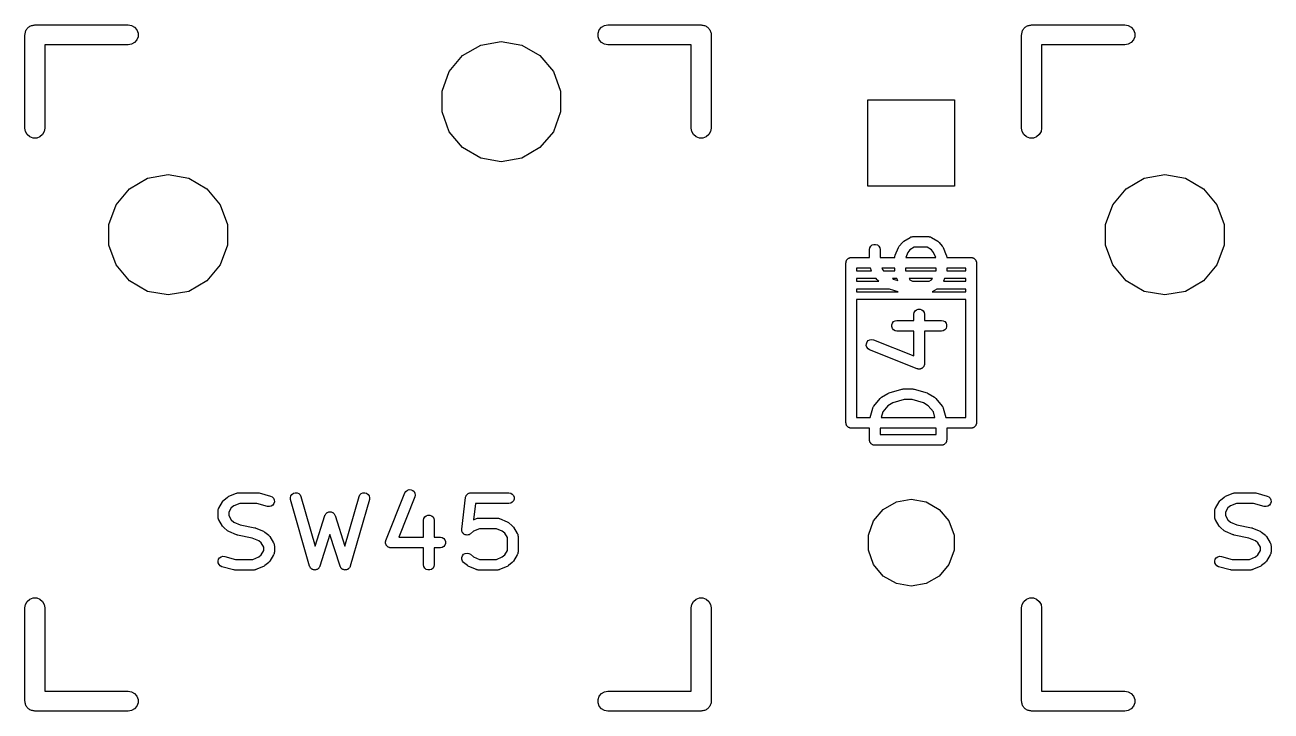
# Model space of a CAD drawing. Extents: x 47 to 330, y -254 to -153.
# Drawn here: x 127.08 to 150.84, y -226.54 to -213.46 of the extents above; entities that cross this region are included whole.
import ezdxf

# ---------------------------------------------------------------- set-up
doc = ezdxf.new("R2010")
doc.units = 0
doc.header["$MEASUREMENT"] = 0
doc.layers.add('BLACK', color=7, linetype='CONTINUOUS')

msp = doc.modelspace()

# ---------------------------------------------------------------- linework, layer by layer
at = {"layer": 'Black'}
for p, q in [((127.104, -213.57), (127.11, -213.555)), ((127.11, -213.555), (127.121, -213.542)), ((127.121, -213.542), (127.129, -213.528)), ((127.129, -213.528), (127.142, -213.517)), ((127.142, -213.517), (127.153, -213.504)), ((127.153, -213.504), (127.167, -213.496)), ((127.167, -213.496), (127.18, -213.485)), ((127.18, -213.485), (127.195, -213.479)), ((127.195, -213.479), (127.21, -213.471)), ((127.21, -213.471), (127.226, -213.468)), ((127.226, -213.468), (127.242, -213.462)), ((127.242, -213.462), (127.259, -213.462)), ((127.259, -213.462), (127.275, -213.459)), ((127.275, -213.459), (129.053, -213.459)), ((129.053, -213.459), (129.118, -213.471)), ((129.118, -213.471), (129.175, -213.504)), ((129.175, -213.504), (129.218, -213.555)), ((129.218, -213.555), (129.241, -213.617)), ((138.009, -213.617), (138.032, -213.555)), ((138.032, -213.555), (138.075, -213.504)), ((138.075, -213.504), (138.132, -213.471)), ((138.132, -213.471), (138.197, -213.459)), ((138.197, -213.459), (139.975, -213.459)), ((139.975, -213.459), (139.991, -213.462)), ((139.991, -213.462), (140.008, -213.462)), ((140.008, -213.462), (140.024, -213.468)), ((140.024, -213.468), (140.04, -213.471)), ((140.04, -213.471), (140.055, -213.479)), ((140.055, -213.479), (140.07, -213.485)), ((140.07, -213.485), (140.083, -213.496)), ((140.083, -213.496), (140.097, -213.504)), ((140.097, -213.504), (140.108, -213.517)), ((140.108, -213.517), (140.121, -213.528)), ((140.121, -213.528), (140.129, -213.542)), ((140.129, -213.542), (140.14, -213.555)), ((140.14, -213.555), (140.146, -213.57)), ((146.104, -213.57), (146.11, -213.555)), ((146.11, -213.555), (146.121, -213.542)), ((146.121, -213.542), (146.129, -213.528)), ((146.129, -213.528), (146.142, -213.517)), ((146.142, -213.517), (146.153, -213.504)), ((146.153, -213.504), (146.167, -213.496)), ((146.167, -213.496), (146.18, -213.485)), ((146.18, -213.485), (146.195, -213.479)), ((146.195, -213.479), (146.21, -213.471)), ((146.21, -213.471), (146.226, -213.468)), ((146.226, -213.468), (146.242, -213.462)), ((146.242, -213.462), (146.259, -213.462)), ((146.259, -213.462), (146.275, -213.459)), ((146.275, -213.459), (148.053, -213.459)), ((148.053, -213.459), (148.118, -213.471)), ((148.118, -213.471), (148.175, -213.504)), ((148.175, -213.504), (148.218, -213.555)), ((148.218, -213.555), (148.241, -213.617)), ((127.084, -213.65), (127.087, -213.634)), ((127.084, -215.428), (127.084, -213.65)), ((127.087, -213.617), (127.093, -213.601)), ((127.087, -213.634), (127.087, -213.617)), ((127.093, -213.601), (127.096, -213.585)), ((127.096, -213.585), (127.104, -213.57)), ((129.175, -213.796), (129.118, -213.829)), ((129.218, -213.745), (129.175, -213.796)), ((129.241, -213.683), (129.218, -213.745)), ((129.241, -213.617), (129.241, -213.683)), ((135.773, -213.842), (136.165, -213.773)), ((136.165, -213.773), (136.557, -213.842)), ((138.009, -213.683), (138.009, -213.617)), ((138.032, -213.745), (138.009, -213.683)), ((138.075, -213.796), (138.032, -213.745)), ((138.132, -213.829), (138.075, -213.796)), ((140.146, -213.57), (140.154, -213.585)), ((140.154, -213.585), (140.157, -213.601)), ((140.157, -213.601), (140.163, -213.617)), ((140.163, -213.617), (140.163, -213.634)), ((140.163, -213.634), (140.165, -213.65)), ((140.165, -213.65), (140.165, -215.428)), ((146.084, -213.65), (146.087, -213.634)), ((146.084, -215.428), (146.084, -213.65)), ((146.087, -213.617), (146.093, -213.601)), ((146.087, -213.634), (146.087, -213.617)), ((146.093, -213.601), (146.096, -213.585)), ((146.096, -213.585), (146.104, -213.57)), ((148.175, -213.796), (148.118, -213.829)), ((148.218, -213.745), (148.175, -213.796)), ((148.241, -213.683), (148.218, -213.745)), ((148.241, -213.617), (148.241, -213.683)), ((129.053, -213.84), (127.465, -213.84)), ((127.465, -213.84), (127.465, -215.428)), ((129.118, -213.829), (129.053, -213.84)), ((135.171, -214.346), (135.427, -214.041)), ((135.427, -214.041), (135.773, -213.842)), ((136.557, -213.842), (136.903, -214.041)), ((136.903, -214.041), (137.159, -214.346)), ((138.197, -213.84), (138.132, -213.829)), ((139.784, -213.84), (138.197, -213.84)), ((139.784, -215.428), (139.784, -213.84)), ((148.053, -213.84), (146.465, -213.84)), ((146.465, -213.84), (146.465, -215.428)), ((148.118, -213.829), (148.053, -213.84)), ((135.035, -214.721), (135.171, -214.346)), ((137.159, -214.346), (137.295, -214.721)), ((135.035, -215.119), (135.035, -214.721)), ((137.295, -214.721), (137.295, -215.119)), ((143.154, -216.535), (143.154, -214.885)), ((143.154, -214.885), (144.805, -214.885)), ((144.805, -214.885), (144.805, -216.535)), ((135.171, -215.494), (135.035, -215.119)), ((137.295, -215.119), (137.159, -215.494)), ((127.096, -215.493), (127.084, -215.428)), ((127.465, -215.428), (127.454, -215.493)), ((139.796, -215.493), (139.784, -215.428)), ((140.165, -215.428), (140.154, -215.493)), ((146.096, -215.493), (146.084, -215.428)), ((146.465, -215.428), (146.454, -215.493)), ((127.129, -215.55), (127.096, -215.493)), ((127.18, -215.593), (127.129, -215.55)), ((127.242, -215.616), (127.18, -215.593)), ((127.308, -215.616), (127.242, -215.616)), ((127.37, -215.593), (127.308, -215.616)), ((127.421, -215.55), (127.37, -215.593)), ((127.454, -215.493), (127.421, -215.55)), ((135.427, -215.799), (135.171, -215.494)), ((137.159, -215.494), (136.903, -215.799)), ((139.829, -215.55), (139.796, -215.493)), ((139.88, -215.593), (139.829, -215.55)), ((139.942, -215.616), (139.88, -215.593)), ((140.008, -215.616), (139.942, -215.616)), ((140.07, -215.593), (140.008, -215.616)), ((140.121, -215.55), (140.07, -215.593)), ((140.154, -215.493), (140.121, -215.55)), ((146.129, -215.55), (146.096, -215.493)), ((146.18, -215.593), (146.129, -215.55)), ((146.242, -215.616), (146.18, -215.593)), ((146.308, -215.616), (146.242, -215.616)), ((146.37, -215.593), (146.308, -215.616)), ((146.421, -215.55), (146.37, -215.593)), ((146.454, -215.493), (146.421, -215.55)), ((135.773, -215.998), (135.427, -215.799)), ((136.903, -215.799), (136.557, -215.998)), ((136.165, -216.067), (135.773, -215.998)), ((136.557, -215.998), (136.165, -216.067)), ((129.077, -216.581), (129.423, -216.382)), ((129.423, -216.382), (129.815, -216.313)), ((129.815, -216.313), (130.207, -216.382)), ((130.207, -216.382), (130.553, -216.581)), ((148.077, -216.581), (148.423, -216.382)), ((148.423, -216.382), (148.815, -216.313)), ((148.815, -216.313), (149.207, -216.382)), ((149.207, -216.382), (149.553, -216.581)), ((128.821, -216.886), (129.077, -216.581)), ((130.553, -216.581), (130.809, -216.886)), ((144.805, -216.535), (143.154, -216.535)), ((147.821, -216.886), (148.077, -216.581)), ((149.553, -216.581), (149.809, -216.886)), ((128.685, -217.261), (128.821, -216.886)), ((130.809, -216.886), (130.945, -217.261)), ((147.685, -217.261), (147.821, -216.886)), ((149.809, -216.886), (149.945, -217.261)), ((128.685, -217.659), (128.685, -217.261)), ((130.945, -217.261), (130.945, -217.659)), ((147.685, -217.659), (147.685, -217.261)), ((149.945, -217.261), (149.945, -217.659)), ((143.751, -217.677), (143.811, -217.604)), ((143.811, -217.604), (143.824, -217.593)), ((143.824, -217.593), (143.837, -217.582)), ((143.837, -217.582), (143.958, -217.51)), ((143.958, -217.51), (143.967, -217.506)), ((143.967, -217.506), (143.975, -217.501)), ((143.975, -217.501), (143.983, -217.5)), ((143.983, -217.5), (143.991, -217.497)), ((143.991, -217.497), (144.001, -217.497)), ((144.001, -217.497), (144.01, -217.495)), ((144.01, -217.495), (144.313, -217.495)), ((144.313, -217.495), (144.322, -217.497)), ((144.322, -217.497), (144.332, -217.497)), ((144.332, -217.497), (144.339, -217.5)), ((144.339, -217.5), (144.347, -217.501)), ((144.347, -217.501), (144.356, -217.506)), ((144.356, -217.506), (144.365, -217.51)), ((144.365, -217.51), (144.486, -217.582)), ((144.486, -217.582), (144.499, -217.593)), ((144.499, -217.593), (144.512, -217.604)), ((144.512, -217.604), (144.572, -217.677)), ((128.821, -218.034), (128.685, -217.659)), ((130.945, -217.659), (130.809, -218.034)), ((143.183, -217.742), (143.189, -217.707)), ((143.183, -217.894), (143.183, -217.742)), ((143.189, -217.707), (143.207, -217.677)), ((143.207, -217.677), (143.234, -217.654)), ((143.234, -217.654), (143.267, -217.642)), ((143.267, -217.642), (143.302, -217.642)), ((143.302, -217.642), (143.335, -217.654)), ((143.335, -217.654), (143.362, -217.677)), ((143.362, -217.677), (143.38, -217.707)), ((143.38, -217.707), (143.386, -217.742)), ((143.386, -217.742), (143.386, -217.894)), ((143.675, -217.848), (143.735, -217.703)), ((143.735, -217.703), (143.743, -217.69)), ((143.743, -217.69), (143.751, -217.677)), ((143.917, -217.795), (143.875, -217.894)), ((143.956, -217.748), (143.917, -217.795)), ((144.038, -217.698), (143.956, -217.748)), ((144.284, -217.698), (144.038, -217.698)), ((144.367, -217.748), (144.284, -217.698)), ((144.406, -217.795), (144.367, -217.748)), ((144.447, -217.894), (144.406, -217.795)), ((144.572, -217.677), (144.58, -217.69)), ((144.58, -217.69), (144.588, -217.703)), ((144.588, -217.703), (144.648, -217.848)), ((147.821, -218.034), (147.685, -217.659)), ((149.945, -217.659), (149.809, -218.034)), ((129.077, -218.339), (128.821, -218.034)), ((130.809, -218.034), (130.553, -218.339)), ((142.735, -217.996), (142.737, -217.987)), ((142.735, -221.044), (142.735, -217.996)), ((142.737, -217.978), (142.74, -217.97)), ((142.737, -217.987), (142.737, -217.978)), ((142.74, -217.97), (142.742, -217.961)), ((142.742, -217.961), (142.746, -217.954)), ((142.746, -217.954), (142.749, -217.945)), ((142.749, -217.945), (142.755, -217.938)), ((142.755, -217.938), (142.759, -217.931)), ((142.759, -217.931), (142.766, -217.925)), ((142.766, -217.925), (142.772, -217.918)), ((142.772, -217.918), (142.779, -217.914)), ((142.779, -217.914), (142.786, -217.908)), ((142.786, -217.908), (142.795, -217.905)), ((142.795, -217.905), (142.802, -217.901)), ((142.802, -217.901), (142.811, -217.899)), ((142.811, -217.899), (142.819, -217.896)), ((142.819, -217.896), (142.828, -217.896)), ((142.828, -217.896), (142.837, -217.894)), ((142.837, -217.894), (143.183, -217.894)), ((143.386, -217.894), (143.667, -217.894)), ((143.667, -217.882), (143.67, -217.868)), ((143.667, -217.885), (143.667, -217.882)), ((143.667, -217.887), (143.667, -217.885)), ((143.667, -217.894), (143.667, -217.887)), ((143.67, -217.868), (143.673, -217.852)), ((143.673, -217.852), (143.674, -217.85)), ((143.674, -217.85), (143.675, -217.848)), ((143.875, -217.894), (144.447, -217.894)), ((144.648, -217.848), (144.649, -217.85)), ((144.649, -217.85), (144.65, -217.852)), ((144.65, -217.852), (144.653, -217.868)), ((144.653, -217.868), (144.656, -217.882)), ((144.656, -217.882), (144.656, -217.885)), ((144.656, -217.885), (144.656, -217.887)), ((144.656, -217.887), (144.656, -217.894)), ((144.656, -217.894), (145.123, -217.894)), ((145.123, -217.894), (145.132, -217.896)), ((145.132, -217.896), (145.141, -217.896)), ((145.141, -217.896), (145.149, -217.899)), ((145.149, -217.899), (145.158, -217.901)), ((145.158, -217.901), (145.165, -217.905)), ((145.165, -217.905), (145.174, -217.908)), ((145.174, -217.908), (145.181, -217.914)), ((145.181, -217.914), (145.188, -217.918)), ((145.188, -217.918), (145.194, -217.925)), ((145.194, -217.925), (145.201, -217.931)), ((145.201, -217.931), (145.205, -217.938)), ((145.205, -217.938), (145.211, -217.945)), ((145.211, -217.945), (145.214, -217.954)), ((145.214, -217.954), (145.218, -217.961)), ((145.218, -217.961), (145.22, -217.97)), ((145.22, -217.97), (145.223, -217.978)), ((145.223, -217.978), (145.223, -217.987)), ((145.223, -217.987), (145.225, -217.996)), ((145.225, -217.996), (145.225, -221.044)), ((148.077, -218.339), (147.821, -218.034)), ((149.809, -218.034), (149.553, -218.339)), ((143.202, -218.098), (142.939, -218.098)), ((142.939, -218.098), (142.939, -218.145)), ((142.939, -218.145), (142.98, -218.145)), ((142.98, -218.295), (142.939, -218.295)), ((142.939, -218.295), (142.939, -218.345)), ((142.98, -218.145), (143.221, -218.145)), ((143.311, -218.295), (142.98, -218.295)), ((143.221, -218.145), (143.202, -218.098)), ((143.327, -218.315), (143.311, -218.295)), ((143.335, -218.322), (143.327, -218.315)), ((143.422, -218.098), (143.433, -218.124)), ((143.667, -218.098), (143.422, -218.098)), ((143.433, -218.124), (143.45, -218.145)), ((143.45, -218.145), (143.667, -218.145)), ((143.624, -218.295), (143.635, -218.303)), ((143.707, -218.295), (143.624, -218.295)), ((143.635, -218.303), (143.722, -218.329)), ((143.667, -218.145), (143.667, -218.098)), ((143.722, -218.329), (143.707, -218.295)), ((143.87, -218.098), (143.87, -218.145)), ((144.453, -218.098), (143.87, -218.098)), ((143.87, -218.145), (144.453, -218.145)), ((143.938, -218.295), (143.956, -218.317)), ((144.385, -218.295), (143.938, -218.295)), ((143.956, -218.317), (144.003, -218.345)), ((144.32, -218.345), (144.367, -218.317)), ((144.367, -218.317), (144.385, -218.295)), ((144.453, -218.145), (144.453, -218.098)), ((144.616, -218.295), (144.595, -218.345)), ((145.021, -218.295), (144.616, -218.295)), ((144.656, -218.098), (144.656, -218.145)), ((145.021, -218.098), (144.656, -218.098)), ((144.656, -218.145), (145.021, -218.145)), ((145.021, -218.145), (145.021, -218.098)), ((145.021, -218.345), (145.021, -218.295)), ((129.423, -218.538), (129.077, -218.339)), ((129.815, -218.607), (129.423, -218.538)), ((130.207, -218.538), (129.815, -218.607)), ((130.553, -218.339), (130.207, -218.538)), ((142.939, -218.345), (143.362, -218.345)), ((142.939, -218.495), (142.939, -218.545)), ((143.566, -218.495), (142.939, -218.495)), ((142.939, -218.545), (143.733, -218.545)), ((143.342, -218.329), (143.335, -218.322)), ((143.362, -218.345), (143.342, -218.329)), ((143.733, -218.545), (143.566, -218.495)), ((144.003, -218.345), (144.32, -218.345)), ((144.465, -218.495), (144.381, -218.545)), ((144.381, -218.545), (145.021, -218.545)), ((145.021, -218.495), (144.465, -218.495)), ((144.595, -218.345), (145.021, -218.345)), ((145.021, -218.545), (145.021, -218.495)), ((148.423, -218.538), (148.077, -218.339)), ((148.815, -218.607), (148.423, -218.538)), ((149.207, -218.538), (148.815, -218.607)), ((149.553, -218.339), (149.207, -218.538)), ((142.939, -218.695), (142.939, -220.942)), ((145.021, -218.695), (142.939, -218.695)), ((145.021, -220.942), (145.021, -218.695)), ((144.03, -218.976), (144.036, -218.941)), ((144.03, -219.092), (144.03, -218.976)), ((144.036, -218.941), (144.053, -218.91)), ((144.053, -218.91), (144.08, -218.888)), ((144.08, -218.888), (144.114, -218.876)), ((144.114, -218.876), (144.149, -218.876)), ((144.149, -218.876), (144.182, -218.888)), ((144.182, -218.888), (144.209, -218.91)), ((144.209, -218.91), (144.227, -218.941)), ((144.227, -218.941), (144.233, -218.976)), ((144.233, -218.976), (144.233, -219.092)), ((143.608, -219.176), (143.62, -219.143)), ((143.608, -219.211), (143.608, -219.176)), ((143.62, -219.244), (143.608, -219.211)), ((143.62, -219.143), (143.643, -219.116)), ((143.643, -219.271), (143.62, -219.244)), ((143.643, -219.116), (143.673, -219.098)), ((143.673, -219.098), (143.708, -219.092)), ((143.708, -219.092), (144.03, -219.092)), ((144.233, -219.092), (144.555, -219.092)), ((144.555, -219.092), (144.589, -219.098)), ((144.589, -219.098), (144.62, -219.116)), ((144.62, -219.116), (144.643, -219.143)), ((144.643, -219.244), (144.62, -219.271)), ((144.643, -219.143), (144.655, -219.176)), ((144.655, -219.211), (144.643, -219.244)), ((144.655, -219.176), (144.655, -219.211)), ((143.125, -219.536), (143.138, -219.503)), ((143.138, -219.503), (143.161, -219.476)), ((143.161, -219.476), (143.192, -219.46)), ((143.192, -219.46), (143.227, -219.455)), ((143.227, -219.455), (143.262, -219.462)), ((143.262, -219.462), (144.03, -219.769)), ((143.673, -219.289), (143.643, -219.271)), ((143.708, -219.295), (143.673, -219.289)), ((144.03, -219.295), (143.708, -219.295)), ((144.03, -219.769), (144.03, -219.295)), ((144.555, -219.295), (144.233, -219.295)), ((144.233, -219.295), (144.233, -219.919)), ((144.589, -219.289), (144.555, -219.295)), ((144.62, -219.271), (144.589, -219.289)), ((143.123, -219.571), (143.125, -219.536)), ((143.135, -219.604), (143.123, -219.571)), ((143.156, -219.632), (143.135, -219.604)), ((143.186, -219.651), (143.156, -219.632)), ((144.093, -220.013), (143.186, -219.651)), ((144.213, -219.978), (144.209, -219.984)), ((144.218, -219.973), (144.213, -219.978)), ((144.221, -219.963), (144.218, -219.973)), ((144.227, -219.954), (144.221, -219.963)), ((144.228, -219.947), (144.227, -219.954)), ((144.231, -219.94), (144.228, -219.947)), ((144.233, -219.919), (144.231, -219.929)), ((144.231, -219.929), (144.231, -219.94)), ((144.104, -220.016), (144.093, -220.013)), ((144.114, -220.019), (144.104, -220.016)), ((144.121, -220.019), (144.114, -220.019)), ((144.128, -220.021), (144.121, -220.019)), ((144.138, -220.019), (144.128, -220.021)), ((144.149, -220.019), (144.138, -220.019)), ((144.156, -220.017), (144.149, -220.019)), ((144.163, -220.016), (144.156, -220.017)), ((144.172, -220.011), (144.163, -220.016)), ((144.182, -220.007), (144.172, -220.011)), ((144.188, -220.002), (144.182, -220.007)), ((144.194, -219.999), (144.188, -220.002)), ((144.201, -219.991), (144.194, -219.999)), ((144.209, -219.984), (144.201, -219.991)), ((143.558, -220.475), (143.8, -220.402)), ((143.8, -220.402), (143.814, -220.401)), ((143.814, -220.401), (143.829, -220.398)), ((143.829, -220.398), (144.01, -220.398)), ((144.01, -220.398), (144.025, -220.401)), ((144.025, -220.401), (144.039, -220.402)), ((144.039, -220.402), (144.281, -220.475)), ((143.267, -220.725), (143.388, -220.58)), ((143.388, -220.58), (143.401, -220.569)), ((143.401, -220.569), (143.414, -220.558)), ((143.414, -220.558), (143.535, -220.485)), ((143.628, -220.666), (143.533, -220.723)), ((143.535, -220.485), (143.546, -220.481)), ((143.546, -220.481), (143.558, -220.475)), ((143.844, -220.601), (143.628, -220.666)), ((143.995, -220.601), (143.844, -220.601)), ((144.211, -220.666), (143.995, -220.601)), ((144.306, -220.723), (144.211, -220.666)), ((144.281, -220.475), (144.293, -220.481)), ((144.293, -220.481), (144.304, -220.485)), ((144.304, -220.485), (144.425, -220.558)), ((144.425, -220.558), (144.438, -220.569)), ((144.438, -220.569), (144.451, -220.58)), ((144.451, -220.58), (144.572, -220.725)), ((143.197, -220.942), (143.247, -220.763)), ((143.247, -220.763), (143.249, -220.759)), ((143.249, -220.756), (143.256, -220.744)), ((143.249, -220.759), (143.249, -220.756)), ((143.256, -220.744), (143.262, -220.731)), ((143.262, -220.731), (143.265, -220.728)), ((143.265, -220.728), (143.267, -220.725)), ((143.437, -220.838), (143.408, -220.942)), ((143.533, -220.723), (143.437, -220.838)), ((144.402, -220.838), (144.306, -220.723)), ((144.431, -220.942), (144.402, -220.838)), ((144.572, -220.725), (144.574, -220.728)), ((144.574, -220.728), (144.577, -220.731)), ((144.577, -220.731), (144.583, -220.744)), ((144.583, -220.744), (144.59, -220.756)), ((144.59, -220.756), (144.59, -220.759)), ((144.59, -220.759), (144.592, -220.763)), ((144.592, -220.763), (144.642, -220.942)), ((142.737, -221.053), (142.735, -221.044)), ((142.737, -221.062), (142.737, -221.053)), ((142.74, -221.07), (142.737, -221.062)), ((142.742, -221.079), (142.74, -221.07)), ((142.746, -221.086), (142.742, -221.079)), ((142.749, -221.095), (142.746, -221.086)), ((142.755, -221.102), (142.749, -221.095)), ((142.759, -221.109), (142.755, -221.102)), ((142.766, -221.115), (142.759, -221.109)), ((142.772, -221.122), (142.766, -221.115)), ((142.779, -221.126), (142.772, -221.122)), ((142.786, -221.132), (142.779, -221.126)), ((142.795, -221.135), (142.786, -221.132)), ((142.802, -221.139), (142.795, -221.135)), ((142.811, -221.141), (142.802, -221.139)), ((142.819, -221.144), (142.811, -221.141)), ((142.828, -221.144), (142.819, -221.144)), ((142.837, -221.146), (142.828, -221.144)), ((143.183, -221.146), (142.837, -221.146)), ((142.939, -220.942), (143.197, -220.942)), ((143.183, -221.371), (143.183, -221.146)), ((143.386, -221.146), (143.386, -221.269)), ((144.453, -221.146), (143.386, -221.146)), ((143.408, -220.942), (144.431, -220.942)), ((144.453, -221.269), (144.453, -221.146)), ((144.642, -220.942), (145.021, -220.942)), ((145.123, -221.146), (144.656, -221.146)), ((144.656, -221.146), (144.656, -221.371)), ((145.132, -221.144), (145.123, -221.146)), ((145.141, -221.144), (145.132, -221.144)), ((145.149, -221.141), (145.141, -221.144)), ((145.158, -221.139), (145.149, -221.141)), ((145.165, -221.135), (145.158, -221.139)), ((145.174, -221.132), (145.165, -221.135)), ((145.181, -221.126), (145.174, -221.132)), ((145.188, -221.122), (145.181, -221.126)), ((145.194, -221.115), (145.188, -221.122)), ((145.201, -221.109), (145.194, -221.115)), ((145.205, -221.102), (145.201, -221.109)), ((145.211, -221.095), (145.205, -221.102)), ((145.214, -221.086), (145.211, -221.095)), ((145.218, -221.079), (145.214, -221.086)), ((145.22, -221.07), (145.218, -221.079)), ((145.223, -221.062), (145.22, -221.07)), ((145.225, -221.044), (145.223, -221.053)), ((145.223, -221.053), (145.223, -221.062)), ((143.184, -221.379), (143.183, -221.371)), ((143.184, -221.388), (143.184, -221.379)), ((143.188, -221.397), (143.184, -221.388)), ((143.189, -221.405), (143.188, -221.397)), ((143.193, -221.413), (143.189, -221.405)), ((143.386, -221.269), (144.453, -221.269)), ((144.65, -221.405), (144.646, -221.413)), ((144.652, -221.397), (144.65, -221.405)), ((144.655, -221.388), (144.652, -221.397)), ((144.656, -221.371), (144.655, -221.379)), ((144.655, -221.379), (144.655, -221.388)), ((143.197, -221.421), (143.193, -221.413)), ((143.202, -221.428), (143.197, -221.421)), ((143.207, -221.436), (143.202, -221.428)), ((143.214, -221.442), (143.207, -221.436)), ((143.219, -221.448), (143.214, -221.442)), ((143.227, -221.453), (143.219, -221.448)), ((143.234, -221.459), (143.227, -221.453)), ((143.242, -221.462), (143.234, -221.459)), ((143.25, -221.466), (143.242, -221.462)), ((143.259, -221.468), (143.25, -221.466)), ((143.267, -221.471), (143.259, -221.468)), ((143.276, -221.471), (143.267, -221.471)), ((143.285, -221.472), (143.276, -221.471)), ((144.555, -221.472), (143.285, -221.472)), ((144.563, -221.471), (144.555, -221.472)), ((144.572, -221.471), (144.563, -221.471)), ((144.581, -221.468), (144.572, -221.471)), ((144.589, -221.466), (144.581, -221.468)), ((144.597, -221.462), (144.589, -221.466)), ((144.605, -221.459), (144.597, -221.462)), ((144.612, -221.453), (144.605, -221.459)), ((144.62, -221.448), (144.612, -221.453)), ((144.626, -221.442), (144.62, -221.448)), ((144.632, -221.436), (144.626, -221.442)), ((144.637, -221.428), (144.632, -221.436)), ((144.643, -221.421), (144.637, -221.428)), ((144.646, -221.413), (144.643, -221.421)), ((134.329, -222.381), (134.348, -222.351)), ((134.348, -222.351), (134.375, -222.33)), ((134.375, -222.33), (134.409, -222.318)), ((134.409, -222.318), (134.444, -222.32)), ((134.444, -222.32), (134.477, -222.333)), ((134.477, -222.333), (134.503, -222.356)), ((134.503, -222.356), (134.52, -222.387)), ((130.78, -222.669), (130.853, -222.548)), ((130.853, -222.548), (130.864, -222.535)), ((130.864, -222.535), (130.875, -222.522)), ((130.875, -222.522), (130.947, -222.462)), ((130.947, -222.462), (130.961, -222.454)), ((130.961, -222.454), (130.973, -222.446)), ((130.973, -222.446), (131.118, -222.386)), ((131.178, -222.581), (131.066, -222.628)), ((131.118, -222.386), (131.121, -222.385)), ((131.121, -222.385), (131.123, -222.384)), ((131.123, -222.384), (131.138, -222.381)), ((131.138, -222.381), (131.153, -222.378)), ((131.153, -222.378), (131.155, -222.378)), ((131.155, -222.378), (131.158, -222.378)), ((131.158, -222.378), (131.52, -222.378)), ((131.507, -222.581), (131.178, -222.581)), ((131.711, -222.638), (131.507, -222.581)), ((131.52, -222.378), (131.534, -222.38)), ((131.534, -222.38), (131.548, -222.382)), ((131.548, -222.382), (131.765, -222.442)), ((131.765, -222.442), (131.797, -222.457)), ((131.797, -222.457), (131.822, -222.482)), ((131.83, -222.584), (131.809, -222.612)), ((131.822, -222.482), (131.837, -222.515)), ((131.839, -222.55), (131.83, -222.584)), ((131.837, -222.515), (131.839, -222.55)), ((132.145, -222.472), (132.153, -222.438)), ((132.148, -222.507), (132.145, -222.472)), ((132.511, -223.777), (132.148, -222.507)), ((132.153, -222.438), (132.173, -222.409)), ((132.173, -222.409), (132.202, -222.388)), ((132.202, -222.388), (132.236, -222.378)), ((132.236, -222.378), (132.271, -222.381)), ((132.271, -222.381), (132.303, -222.395)), ((132.303, -222.395), (132.328, -222.42)), ((132.328, -222.42), (132.344, -222.452)), ((132.344, -222.452), (132.615, -223.399)), ((133.184, -223.399), (133.455, -222.452)), ((133.65, -222.507), (133.287, -223.777)), ((133.455, -222.452), (133.47, -222.42)), ((133.47, -222.42), (133.496, -222.395)), ((133.496, -222.395), (133.528, -222.381)), ((133.528, -222.381), (133.563, -222.378)), ((133.563, -222.378), (133.597, -222.388)), ((133.597, -222.388), (133.625, -222.409)), ((133.625, -222.409), (133.645, -222.438)), ((133.645, -222.438), (133.654, -222.472)), ((133.654, -222.472), (133.65, -222.507)), ((133.966, -223.288), (134.329, -222.381)), ((134.518, -222.457), (134.21, -223.225)), ((134.525, -222.422), (134.518, -222.457)), ((134.52, -222.387), (134.525, -222.422)), ((135.411, -223.072), (135.484, -222.467)), ((135.484, -222.462), (135.489, -222.448)), ((135.484, -222.465), (135.484, -222.462)), ((135.484, -222.467), (135.484, -222.465)), ((135.489, -222.448), (135.494, -222.434)), ((135.494, -222.434), (135.495, -222.431)), ((135.495, -222.431), (135.496, -222.429)), ((135.496, -222.429), (135.506, -222.417)), ((135.506, -222.417), (135.515, -222.405)), ((135.515, -222.405), (135.517, -222.404)), ((135.517, -222.404), (135.519, -222.402)), ((135.519, -222.402), (135.532, -222.394)), ((135.532, -222.394), (135.544, -222.386)), ((135.544, -222.386), (135.547, -222.385)), ((135.547, -222.385), (135.55, -222.384)), ((135.55, -222.384), (135.564, -222.381)), ((135.564, -222.381), (135.579, -222.378)), ((135.579, -222.378), (135.582, -222.378)), ((135.582, -222.378), (135.584, -222.378)), ((135.584, -222.378), (136.31, -222.378)), ((135.675, -222.581), (135.637, -222.892)), ((136.31, -222.581), (135.675, -222.581)), ((136.31, -222.378), (136.345, -222.384)), ((136.345, -222.575), (136.31, -222.581)), ((136.345, -222.384), (136.375, -222.402)), ((136.375, -222.557), (136.345, -222.575)), ((136.375, -222.402), (136.398, -222.429)), ((136.398, -222.53), (136.375, -222.557)), ((136.398, -222.429), (136.41, -222.462)), ((136.41, -222.497), (136.398, -222.53)), ((136.41, -222.462), (136.41, -222.497)), ((143.447, -222.695), (143.697, -222.551)), ((143.697, -222.551), (143.98, -222.501)), ((143.98, -222.501), (144.263, -222.551)), ((144.263, -222.551), (144.513, -222.695)), ((149.78, -222.669), (149.853, -222.548)), ((149.853, -222.548), (149.864, -222.535)), ((149.864, -222.535), (149.875, -222.522)), ((149.875, -222.522), (149.947, -222.462)), ((149.947, -222.462), (149.961, -222.454)), ((149.961, -222.454), (149.973, -222.446)), ((149.973, -222.446), (150.118, -222.386)), ((150.178, -222.581), (150.066, -222.628)), ((150.118, -222.386), (150.121, -222.385)), ((150.121, -222.385), (150.123, -222.384)), ((150.123, -222.384), (150.138, -222.381)), ((150.138, -222.381), (150.153, -222.378)), ((150.153, -222.378), (150.155, -222.378)), ((150.155, -222.378), (150.158, -222.378)), ((150.158, -222.378), (150.52, -222.378)), ((150.507, -222.581), (150.178, -222.581)), ((150.711, -222.638), (150.507, -222.581)), ((150.52, -222.378), (150.534, -222.38)), ((150.534, -222.38), (150.548, -222.382)), ((150.548, -222.382), (150.765, -222.442)), ((150.765, -222.442), (150.797, -222.457)), ((150.797, -222.457), (150.822, -222.482)), ((150.83, -222.584), (150.809, -222.612)), ((150.822, -222.482), (150.837, -222.515)), ((150.839, -222.55), (150.83, -222.584)), ((150.837, -222.515), (150.839, -222.55)), ((130.766, -222.721), (130.767, -222.712)), ((130.766, -222.842), (130.766, -222.721)), ((130.767, -222.712), (130.768, -222.702)), ((130.768, -222.702), (130.77, -222.695)), ((130.77, -222.695), (130.772, -222.687)), ((130.772, -222.687), (130.777, -222.678)), ((130.777, -222.678), (130.78, -222.669)), ((131.018, -222.668), (130.969, -222.75)), ((130.969, -222.75), (130.969, -222.814)), ((130.969, -222.814), (131.018, -222.896)), ((131.066, -222.628), (131.018, -222.668)), ((131.746, -222.641), (131.711, -222.638)), ((131.78, -222.632), (131.746, -222.641)), ((131.809, -222.612), (131.78, -222.632)), ((132.615, -223.399), (132.803, -222.811)), ((132.803, -222.811), (132.804, -222.808)), ((132.804, -222.808), (132.805, -222.804)), ((132.805, -222.804), (132.813, -222.792)), ((132.813, -222.792), (132.819, -222.78)), ((132.819, -222.78), (132.822, -222.777)), ((132.822, -222.777), (132.824, -222.774)), ((132.824, -222.774), (132.835, -222.766)), ((132.835, -222.766), (132.845, -222.756)), ((132.845, -222.756), (132.849, -222.755)), ((132.849, -222.755), (132.852, -222.752)), ((132.852, -222.752), (132.865, -222.748)), ((132.865, -222.748), (132.878, -222.743)), ((132.878, -222.743), (132.882, -222.743)), ((132.882, -222.743), (132.886, -222.742)), ((132.886, -222.742), (132.899, -222.742)), ((132.899, -222.742), (132.913, -222.742)), ((132.913, -222.742), (132.917, -222.743)), ((132.917, -222.743), (132.921, -222.743)), ((132.921, -222.743), (132.934, -222.748)), ((132.934, -222.748), (132.947, -222.752)), ((132.947, -222.752), (132.95, -222.755)), ((132.95, -222.755), (132.954, -222.756)), ((132.954, -222.756), (132.964, -222.766)), ((132.964, -222.766), (132.974, -222.774)), ((132.974, -222.774), (132.977, -222.777)), ((132.977, -222.777), (132.98, -222.78)), ((132.98, -222.78), (132.986, -222.792)), ((132.986, -222.792), (132.993, -222.804)), ((132.993, -222.804), (132.994, -222.808)), ((132.994, -222.808), (132.996, -222.811)), ((132.996, -222.811), (133.184, -223.399)), ((134.708, -222.838), (134.735, -222.815)), ((134.735, -222.815), (134.768, -222.803)), ((134.768, -222.803), (134.804, -222.803)), ((134.804, -222.803), (134.837, -222.815)), ((134.837, -222.815), (134.864, -222.838)), ((143.262, -222.916), (143.447, -222.695)), ((144.513, -222.695), (144.698, -222.916)), ((149.766, -222.721), (149.767, -222.712)), ((149.766, -222.842), (149.766, -222.721)), ((149.767, -222.712), (149.768, -222.702)), ((149.768, -222.702), (149.77, -222.695)), ((149.77, -222.695), (149.772, -222.687)), ((149.772, -222.687), (149.777, -222.678)), ((149.777, -222.678), (149.78, -222.669)), ((150.018, -222.668), (149.969, -222.75)), ((149.969, -222.75), (149.969, -222.814)), ((149.969, -222.814), (150.018, -222.896)), ((150.066, -222.628), (150.018, -222.668)), ((150.746, -222.641), (150.711, -222.638)), ((150.78, -222.632), (150.746, -222.641)), ((150.809, -222.612), (150.78, -222.632)), ((130.767, -222.852), (130.766, -222.842)), ((130.768, -222.862), (130.767, -222.852)), ((130.77, -222.869), (130.768, -222.862)), ((130.772, -222.877), (130.77, -222.869)), ((130.777, -222.886), (130.772, -222.877)), ((130.78, -222.895), (130.777, -222.886)), ((130.853, -223.016), (130.78, -222.895)), ((130.864, -223.028), (130.853, -223.016)), ((130.875, -223.041), (130.864, -223.028)), ((130.947, -223.102), (130.875, -223.041)), ((131.018, -222.896), (131.066, -222.936)), ((131.066, -222.936), (131.188, -222.987)), ((131.188, -222.987), (131.469, -223.045)), ((131.469, -223.045), (131.478, -223.049)), ((131.478, -223.049), (131.487, -223.051)), ((131.487, -223.051), (131.632, -223.111)), ((134.685, -222.903), (134.691, -222.868)), ((134.685, -223.225), (134.685, -222.903)), ((134.691, -222.868), (134.708, -222.838)), ((134.864, -222.838), (134.882, -222.868)), ((134.882, -222.868), (134.888, -222.903)), ((134.888, -222.903), (134.888, -223.225)), ((135.637, -222.892), (135.69, -222.87)), ((135.75, -223.065), (135.638, -223.112)), ((135.69, -222.87), (135.693, -222.869)), ((135.693, -222.869), (135.695, -222.868)), ((135.695, -222.868), (135.71, -222.865)), ((135.71, -222.865), (135.725, -222.862)), ((135.725, -222.862), (135.727, -222.862)), ((135.727, -222.862), (135.73, -222.862)), ((135.73, -222.862), (136.092, -222.862)), ((136.072, -223.065), (135.75, -223.065)), ((136.184, -223.112), (136.072, -223.065)), ((136.092, -222.862), (136.095, -222.862)), ((136.095, -222.862), (136.097, -222.862)), ((136.097, -222.862), (136.112, -222.865)), ((136.112, -222.865), (136.127, -222.868)), ((136.127, -222.868), (136.129, -222.869)), ((136.129, -222.869), (136.132, -222.87)), ((136.132, -222.87), (136.277, -222.93)), ((136.277, -222.93), (136.289, -222.938)), ((136.289, -222.938), (136.303, -222.946)), ((136.303, -222.946), (136.375, -223.006)), ((136.375, -223.006), (136.386, -223.019)), ((136.386, -223.019), (136.397, -223.032)), ((136.397, -223.032), (136.47, -223.153)), ((143.164, -223.186), (143.262, -222.916)), ((144.698, -222.916), (144.796, -223.186)), ((149.767, -222.852), (149.766, -222.842)), ((149.768, -222.862), (149.767, -222.852)), ((149.77, -222.869), (149.768, -222.862)), ((149.772, -222.877), (149.77, -222.869)), ((149.777, -222.886), (149.772, -222.877)), ((149.78, -222.895), (149.777, -222.886)), ((149.853, -223.016), (149.78, -222.895)), ((149.864, -223.028), (149.853, -223.016)), ((149.875, -223.041), (149.864, -223.028)), ((149.947, -223.102), (149.875, -223.041)), ((150.018, -222.896), (150.066, -222.936)), ((150.066, -222.936), (150.188, -222.987)), ((150.188, -222.987), (150.469, -223.045)), ((150.469, -223.045), (150.478, -223.049)), ((150.478, -223.049), (150.487, -223.051)), ((150.487, -223.051), (150.632, -223.111)), ((130.961, -223.109), (130.947, -223.102)), ((130.973, -223.118), (130.961, -223.109)), ((131.118, -223.178), (130.973, -223.118)), ((131.128, -223.18), (131.118, -223.178)), ((131.137, -223.184), (131.128, -223.18)), ((131.418, -223.242), (131.137, -223.184)), ((131.54, -223.293), (131.418, -223.242)), ((131.587, -223.333), (131.54, -223.293)), ((131.632, -223.111), (131.645, -223.12)), ((131.645, -223.12), (131.658, -223.127)), ((131.658, -223.127), (131.731, -223.188)), ((131.731, -223.188), (131.742, -223.201)), ((131.742, -223.201), (131.753, -223.213)), ((131.753, -223.213), (131.825, -223.334)), ((132.899, -223.176), (132.706, -223.78)), ((133.093, -223.78), (132.899, -223.176)), ((133.96, -223.309), (133.964, -223.299)), ((133.964, -223.299), (133.966, -223.288)), ((134.21, -223.225), (134.685, -223.225)), ((134.888, -223.225), (135.004, -223.225)), ((135.004, -223.225), (135.039, -223.231)), ((135.039, -223.231), (135.069, -223.248)), ((135.069, -223.248), (135.092, -223.275)), ((135.092, -223.275), (135.104, -223.309)), ((135.412, -223.087), (135.411, -223.072)), ((135.412, -223.102), (135.412, -223.087)), ((135.413, -223.104), (135.412, -223.102)), ((135.413, -223.107), (135.413, -223.104)), ((135.419, -223.121), (135.413, -223.107)), ((135.424, -223.135), (135.419, -223.121)), ((135.426, -223.137), (135.424, -223.135)), ((135.427, -223.14), (135.426, -223.137)), ((135.437, -223.151), (135.427, -223.14)), ((135.446, -223.162), (135.437, -223.151)), ((135.449, -223.163), (135.446, -223.162)), ((135.451, -223.166), (135.449, -223.163)), ((135.464, -223.172), (135.451, -223.166)), ((135.477, -223.18), (135.464, -223.172)), ((135.48, -223.18), (135.477, -223.18)), ((135.482, -223.182), (135.48, -223.18)), ((135.497, -223.183), (135.482, -223.182)), ((135.512, -223.186), (135.497, -223.183)), ((135.514, -223.185), (135.512, -223.186)), ((135.517, -223.186), (135.514, -223.185)), ((135.532, -223.182), (135.517, -223.186)), ((135.546, -223.18), (135.532, -223.182)), ((135.549, -223.178), (135.546, -223.18)), ((135.552, -223.178), (135.549, -223.178)), ((135.564, -223.17), (135.552, -223.178)), ((135.577, -223.162), (135.564, -223.17)), ((135.638, -223.112), (135.577, -223.162)), ((136.232, -223.151), (136.184, -223.112)), ((136.281, -223.233), (136.232, -223.151)), ((136.281, -223.479), (136.281, -223.233)), ((136.47, -223.153), (136.473, -223.162)), ((136.473, -223.162), (136.478, -223.17)), ((136.478, -223.17), (136.48, -223.178)), ((136.48, -223.178), (136.482, -223.186)), ((136.482, -223.186), (136.483, -223.196)), ((136.483, -223.196), (136.484, -223.205)), ((136.484, -223.205), (136.484, -223.508)), ((143.164, -223.474), (143.164, -223.186)), ((144.796, -223.186), (144.796, -223.474)), ((149.961, -223.109), (149.947, -223.102)), ((149.973, -223.118), (149.961, -223.109)), ((150.118, -223.178), (149.973, -223.118)), ((150.128, -223.18), (150.118, -223.178)), ((150.137, -223.184), (150.128, -223.18)), ((150.418, -223.242), (150.137, -223.184)), ((150.54, -223.293), (150.418, -223.242)), ((150.587, -223.333), (150.54, -223.293)), ((150.632, -223.111), (150.645, -223.12)), ((150.645, -223.12), (150.658, -223.127)), ((150.658, -223.127), (150.731, -223.188)), ((150.731, -223.188), (150.742, -223.201)), ((150.742, -223.201), (150.753, -223.213)), ((150.753, -223.213), (150.825, -223.334)), ((131.637, -223.415), (131.587, -223.333)), ((131.587, -223.562), (131.637, -223.479)), ((131.637, -223.479), (131.637, -223.415)), ((131.825, -223.334), (131.829, -223.343)), ((131.829, -223.343), (131.834, -223.352)), ((131.834, -223.542), (131.829, -223.551)), ((131.834, -223.352), (131.835, -223.36)), ((131.835, -223.534), (131.834, -223.542)), ((131.835, -223.36), (131.838, -223.367)), ((131.838, -223.527), (131.835, -223.534)), ((131.838, -223.367), (131.838, -223.377)), ((131.838, -223.377), (131.84, -223.387)), ((131.84, -223.508), (131.838, -223.517)), ((131.838, -223.517), (131.838, -223.527)), ((131.84, -223.387), (131.84, -223.508)), ((133.959, -223.323), (133.96, -223.316)), ((133.96, -223.333), (133.959, -223.323)), ((133.96, -223.316), (133.96, -223.309)), ((133.96, -223.344), (133.96, -223.333)), ((133.963, -223.351), (133.96, -223.344)), ((133.964, -223.358), (133.963, -223.351)), ((133.969, -223.367), (133.964, -223.358)), ((133.972, -223.377), (133.969, -223.367)), ((133.977, -223.383), (133.972, -223.377)), ((133.981, -223.389), (133.977, -223.383)), ((133.988, -223.396), (133.981, -223.389)), ((133.995, -223.404), (133.988, -223.396)), ((134.001, -223.408), (133.995, -223.404)), ((134.007, -223.413), (134.001, -223.408)), ((134.017, -223.416), (134.007, -223.413)), ((134.026, -223.422), (134.017, -223.416)), ((134.033, -223.423), (134.026, -223.422)), ((134.04, -223.426), (134.033, -223.423)), ((134.05, -223.426), (134.04, -223.426)), ((134.06, -223.428), (134.05, -223.426)), ((134.685, -223.428), (134.06, -223.428)), ((134.685, -223.75), (134.685, -223.428)), ((135.004, -223.428), (134.888, -223.428)), ((134.888, -223.428), (134.888, -223.75)), ((135.039, -223.422), (135.004, -223.428)), ((135.069, -223.404), (135.039, -223.422)), ((135.092, -223.377), (135.069, -223.404)), ((135.104, -223.344), (135.092, -223.377)), ((135.104, -223.309), (135.104, -223.344)), ((135.446, -223.551), (135.477, -223.533)), ((135.477, -223.533), (135.512, -223.527)), ((135.512, -223.527), (135.546, -223.533)), ((135.546, -223.533), (135.577, -223.551)), ((136.232, -223.562), (136.281, -223.479)), ((136.478, -223.542), (136.473, -223.551)), ((136.48, -223.534), (136.478, -223.542)), ((136.482, -223.527), (136.48, -223.534)), ((136.483, -223.517), (136.482, -223.527)), ((136.484, -223.508), (136.483, -223.517)), ((143.262, -223.744), (143.164, -223.474)), ((144.796, -223.474), (144.698, -223.744)), ((150.637, -223.415), (150.587, -223.333)), ((150.587, -223.562), (150.637, -223.479)), ((150.637, -223.479), (150.637, -223.415)), ((150.825, -223.334), (150.829, -223.343)), ((150.829, -223.343), (150.834, -223.352)), ((150.834, -223.542), (150.829, -223.551)), ((150.834, -223.352), (150.835, -223.36)), ((150.835, -223.534), (150.834, -223.542)), ((150.835, -223.36), (150.838, -223.367)), ((150.838, -223.527), (150.835, -223.534)), ((150.838, -223.367), (150.838, -223.377)), ((150.838, -223.377), (150.84, -223.387)), ((150.84, -223.508), (150.838, -223.517)), ((150.838, -223.517), (150.838, -223.527)), ((150.84, -223.387), (150.84, -223.508)), ((130.766, -223.679), (130.776, -223.645)), ((130.769, -223.714), (130.766, -223.679)), ((130.784, -223.747), (130.769, -223.714)), ((130.776, -223.645), (130.796, -223.617)), ((130.808, -223.772), (130.784, -223.747)), ((130.796, -223.617), (130.825, -223.597)), ((130.84, -223.787), (130.808, -223.772)), ((130.825, -223.597), (130.859, -223.588)), ((130.859, -223.588), (130.894, -223.591)), ((130.894, -223.591), (131.099, -223.648)), ((131.099, -223.648), (131.428, -223.648)), ((131.428, -223.648), (131.54, -223.601)), ((131.54, -223.601), (131.587, -223.562)), ((131.645, -223.775), (131.632, -223.783)), ((131.658, -223.767), (131.645, -223.775)), ((131.731, -223.707), (131.658, -223.767)), ((131.742, -223.694), (131.731, -223.707)), ((131.753, -223.681), (131.742, -223.694)), ((131.825, -223.56), (131.753, -223.681)), ((131.829, -223.551), (131.825, -223.56)), ((132.514, -223.783), (132.511, -223.777)), ((132.706, -223.78), (132.703, -223.785)), ((133.095, -223.785), (133.093, -223.78)), ((133.287, -223.777), (133.285, -223.783)), ((134.691, -223.784), (134.685, -223.75)), ((134.888, -223.75), (134.882, -223.784)), ((135.412, -223.611), (135.424, -223.578)), ((135.412, -223.647), (135.412, -223.611)), ((135.424, -223.68), (135.412, -223.647)), ((135.424, -223.578), (135.446, -223.551)), ((135.447, -223.707), (135.424, -223.68)), ((135.519, -223.767), (135.447, -223.707)), ((135.533, -223.775), (135.519, -223.767)), ((135.545, -223.783), (135.533, -223.775)), ((135.577, -223.551), (135.638, -223.601)), ((135.638, -223.601), (135.75, -223.648)), ((135.75, -223.648), (136.072, -223.648)), ((136.072, -223.648), (136.184, -223.601)), ((136.184, -223.601), (136.232, -223.562)), ((136.289, -223.775), (136.277, -223.783)), ((136.303, -223.767), (136.289, -223.775)), ((136.375, -223.707), (136.303, -223.767)), ((136.386, -223.694), (136.375, -223.707)), ((136.397, -223.681), (136.386, -223.694)), ((136.47, -223.56), (136.397, -223.681)), ((136.473, -223.551), (136.47, -223.56)), ((143.447, -223.965), (143.262, -223.744)), ((144.698, -223.744), (144.513, -223.965)), ((149.766, -223.679), (149.776, -223.645)), ((149.769, -223.714), (149.766, -223.679)), ((149.784, -223.747), (149.769, -223.714)), ((149.776, -223.645), (149.796, -223.617)), ((149.808, -223.772), (149.784, -223.747)), ((149.796, -223.617), (149.825, -223.597)), ((149.84, -223.787), (149.808, -223.772)), ((149.825, -223.597), (149.859, -223.588)), ((149.859, -223.588), (149.894, -223.591)), ((149.894, -223.591), (150.099, -223.648)), ((150.099, -223.648), (150.428, -223.648)), ((150.428, -223.648), (150.54, -223.601)), ((150.54, -223.601), (150.587, -223.562)), ((150.645, -223.775), (150.632, -223.783)), ((150.658, -223.767), (150.645, -223.775)), ((150.731, -223.707), (150.658, -223.767)), ((150.742, -223.694), (150.731, -223.707)), ((150.753, -223.681), (150.742, -223.694)), ((150.825, -223.56), (150.753, -223.681)), ((150.829, -223.551), (150.825, -223.56)), ((131.058, -223.847), (130.84, -223.787)), ((131.071, -223.849), (131.058, -223.847)), ((131.085, -223.851), (131.071, -223.849)), ((131.448, -223.851), (131.085, -223.851)), ((131.45, -223.851), (131.448, -223.851)), ((131.453, -223.851), (131.45, -223.851)), ((131.467, -223.848), (131.453, -223.851)), ((131.483, -223.845), (131.467, -223.848)), ((131.485, -223.844), (131.483, -223.845)), ((131.487, -223.843), (131.485, -223.844)), ((131.632, -223.783), (131.487, -223.843)), ((132.515, -223.788), (132.514, -223.783)), ((132.521, -223.798), (132.515, -223.788)), ((132.527, -223.809), (132.521, -223.798)), ((132.531, -223.813), (132.527, -223.809)), ((132.534, -223.818), (132.531, -223.813)), ((132.543, -223.825), (132.534, -223.818)), ((132.552, -223.834), (132.543, -223.825)), ((132.557, -223.836), (132.552, -223.834)), ((132.562, -223.839), (132.557, -223.836)), ((132.573, -223.843), (132.562, -223.839)), ((132.584, -223.848), (132.573, -223.843)), ((132.59, -223.848), (132.584, -223.848)), ((132.595, -223.85), (132.59, -223.848)), ((132.607, -223.85), (132.595, -223.85)), ((132.62, -223.851), (132.607, -223.85)), ((132.625, -223.849), (132.62, -223.851)), ((132.631, -223.849), (132.625, -223.849)), ((132.642, -223.844), (132.631, -223.849)), ((132.653, -223.841), (132.642, -223.844)), ((132.658, -223.838), (132.653, -223.841)), ((132.663, -223.835), (132.658, -223.838)), ((132.672, -223.827), (132.663, -223.835)), ((132.682, -223.82), (132.672, -223.827)), ((132.685, -223.816), (132.682, -223.82)), ((132.689, -223.812), (132.685, -223.816)), ((132.695, -223.801), (132.689, -223.812)), ((132.702, -223.791), (132.695, -223.801)), ((132.703, -223.785), (132.702, -223.791)), ((133.097, -223.791), (133.095, -223.785)), ((133.104, -223.801), (133.097, -223.791)), ((133.109, -223.812), (133.104, -223.801)), ((133.113, -223.816), (133.109, -223.812)), ((133.117, -223.82), (133.113, -223.816)), ((133.126, -223.827), (133.117, -223.82)), ((133.135, -223.835), (133.126, -223.827)), ((133.141, -223.838), (133.135, -223.835)), ((133.145, -223.841), (133.141, -223.838)), ((133.157, -223.844), (133.145, -223.841)), ((133.168, -223.849), (133.157, -223.844)), ((133.174, -223.849), (133.168, -223.849)), ((133.179, -223.851), (133.174, -223.849)), ((133.191, -223.85), (133.179, -223.851)), ((133.203, -223.85), (133.191, -223.85)), ((133.209, -223.848), (133.203, -223.85)), ((133.214, -223.848), (133.209, -223.848)), ((133.225, -223.843), (133.214, -223.848)), ((133.237, -223.839), (133.225, -223.843)), ((133.241, -223.836), (133.237, -223.839)), ((133.246, -223.834), (133.241, -223.836)), ((133.255, -223.825), (133.246, -223.834)), ((133.265, -223.818), (133.255, -223.825)), ((133.268, -223.813), (133.265, -223.818)), ((133.272, -223.809), (133.268, -223.813)), ((133.277, -223.798), (133.272, -223.809)), ((133.284, -223.788), (133.277, -223.798)), ((133.285, -223.783), (133.284, -223.788)), ((134.708, -223.815), (134.691, -223.784)), ((134.735, -223.838), (134.708, -223.815)), ((134.768, -223.85), (134.735, -223.838)), ((134.804, -223.85), (134.768, -223.85)), ((134.837, -223.838), (134.804, -223.85)), ((134.864, -223.815), (134.837, -223.838)), ((134.882, -223.784), (134.864, -223.815)), ((135.69, -223.843), (135.545, -223.783)), ((135.693, -223.844), (135.69, -223.843)), ((135.695, -223.845), (135.693, -223.844)), ((135.71, -223.848), (135.695, -223.845)), ((135.725, -223.851), (135.71, -223.848)), ((135.727, -223.851), (135.725, -223.851)), ((135.73, -223.851), (135.727, -223.851)), ((136.092, -223.851), (135.73, -223.851)), ((136.095, -223.851), (136.092, -223.851)), ((136.097, -223.851), (136.095, -223.851)), ((136.112, -223.848), (136.097, -223.851)), ((136.127, -223.845), (136.112, -223.848)), ((136.129, -223.844), (136.127, -223.845)), ((136.132, -223.843), (136.129, -223.844)), ((136.277, -223.783), (136.132, -223.843)), ((143.697, -224.109), (143.447, -223.965)), ((144.513, -223.965), (144.263, -224.109)), ((150.058, -223.847), (149.84, -223.787)), ((150.071, -223.849), (150.058, -223.847)), ((150.085, -223.851), (150.071, -223.849)), ((150.448, -223.851), (150.085, -223.851)), ((150.45, -223.851), (150.448, -223.851)), ((150.453, -223.851), (150.45, -223.851)), ((150.467, -223.848), (150.453, -223.851)), ((150.483, -223.845), (150.467, -223.848)), ((150.485, -223.844), (150.483, -223.845)), ((150.487, -223.843), (150.485, -223.844)), ((150.632, -223.783), (150.487, -223.843)), ((143.98, -224.159), (143.697, -224.109)), ((144.263, -224.109), (143.98, -224.159)), ((127.096, -224.507), (127.129, -224.45)), ((127.129, -224.45), (127.18, -224.407)), ((127.18, -224.407), (127.242, -224.384)), ((127.242, -224.384), (127.308, -224.384)), ((127.308, -224.384), (127.37, -224.407)), ((127.37, -224.407), (127.421, -224.45)), ((127.421, -224.45), (127.454, -224.507)), ((139.796, -224.507), (139.829, -224.45)), ((139.829, -224.45), (139.88, -224.407)), ((139.88, -224.407), (139.942, -224.384)), ((139.942, -224.384), (140.008, -224.384)), ((140.008, -224.384), (140.07, -224.407)), ((140.07, -224.407), (140.121, -224.45)), ((140.121, -224.45), (140.154, -224.507)), ((146.096, -224.507), (146.129, -224.45)), ((146.129, -224.45), (146.18, -224.407)), ((146.18, -224.407), (146.242, -224.384)), ((146.242, -224.384), (146.308, -224.384)), ((146.308, -224.384), (146.37, -224.407)), ((146.37, -224.407), (146.421, -224.45)), ((146.421, -224.45), (146.454, -224.507)), ((127.084, -224.572), (127.096, -224.507)), ((127.084, -226.35), (127.084, -224.572)), ((127.454, -224.507), (127.465, -224.572)), ((127.465, -224.572), (127.465, -226.159)), ((139.784, -224.572), (139.796, -224.507)), ((139.784, -226.159), (139.784, -224.572)), ((140.154, -224.507), (140.165, -224.572)), ((140.165, -224.572), (140.165, -226.35)), ((146.084, -224.572), (146.096, -224.507)), ((146.084, -226.35), (146.084, -224.572)), ((146.454, -224.507), (146.465, -224.572)), ((146.465, -224.572), (146.465, -226.159)), ((127.087, -226.366), (127.084, -226.35)), ((127.087, -226.383), (127.087, -226.366)), ((127.093, -226.399), (127.087, -226.383)), ((127.465, -226.159), (129.053, -226.159)), ((129.053, -226.159), (129.118, -226.171)), ((129.118, -226.171), (129.175, -226.204)), ((129.175, -226.204), (129.218, -226.255)), ((129.218, -226.255), (129.241, -226.317)), ((129.241, -226.383), (129.218, -226.445)), ((129.241, -226.317), (129.241, -226.383)), ((138.009, -226.317), (138.032, -226.255)), ((138.009, -226.383), (138.009, -226.317)), ((138.032, -226.445), (138.009, -226.383)), ((138.032, -226.255), (138.075, -226.204)), ((138.075, -226.204), (138.132, -226.171)), ((138.132, -226.171), (138.197, -226.159)), ((138.197, -226.159), (139.784, -226.159)), ((140.163, -226.383), (140.157, -226.399)), ((140.165, -226.35), (140.163, -226.366)), ((140.163, -226.366), (140.163, -226.383)), ((146.087, -226.366), (146.084, -226.35)), ((146.087, -226.383), (146.087, -226.366)), ((146.093, -226.399), (146.087, -226.383)), ((146.465, -226.159), (148.053, -226.159)), ((148.053, -226.159), (148.118, -226.171)), ((148.118, -226.171), (148.175, -226.204)), ((148.175, -226.204), (148.218, -226.255)), ((148.218, -226.255), (148.241, -226.317)), ((148.241, -226.383), (148.218, -226.445)), ((148.241, -226.317), (148.241, -226.383)), ((127.096, -226.415), (127.093, -226.399)), ((127.104, -226.43), (127.096, -226.415)), ((127.11, -226.445), (127.104, -226.43)), ((127.121, -226.458), (127.11, -226.445)), ((127.129, -226.472), (127.121, -226.458)), ((127.142, -226.483), (127.129, -226.472)), ((127.153, -226.496), (127.142, -226.483)), ((127.167, -226.504), (127.153, -226.496)), ((127.18, -226.515), (127.167, -226.504)), ((127.195, -226.521), (127.18, -226.515)), ((127.21, -226.529), (127.195, -226.521)), ((127.226, -226.532), (127.21, -226.529)), ((127.242, -226.538), (127.226, -226.532)), ((127.259, -226.538), (127.242, -226.538)), ((127.275, -226.54), (127.259, -226.538)), ((129.053, -226.54), (127.275, -226.54)), ((129.118, -226.529), (129.053, -226.54)), ((129.175, -226.496), (129.118, -226.529)), ((129.218, -226.445), (129.175, -226.496)), ((138.075, -226.496), (138.032, -226.445)), ((138.132, -226.529), (138.075, -226.496)), ((138.197, -226.54), (138.132, -226.529)), ((139.975, -226.54), (138.197, -226.54)), ((139.991, -226.538), (139.975, -226.54)), ((140.008, -226.538), (139.991, -226.538)), ((140.024, -226.532), (140.008, -226.538)), ((140.04, -226.529), (140.024, -226.532)), ((140.055, -226.521), (140.04, -226.529)), ((140.07, -226.515), (140.055, -226.521)), ((140.083, -226.504), (140.07, -226.515)), ((140.097, -226.496), (140.083, -226.504)), ((140.108, -226.483), (140.097, -226.496)), ((140.121, -226.472), (140.108, -226.483)), ((140.129, -226.458), (140.121, -226.472)), ((140.14, -226.445), (140.129, -226.458)), ((140.146, -226.43), (140.14, -226.445)), ((140.154, -226.415), (140.146, -226.43)), ((140.157, -226.399), (140.154, -226.415)), ((146.096, -226.415), (146.093, -226.399)), ((146.104, -226.43), (146.096, -226.415)), ((146.11, -226.445), (146.104, -226.43)), ((146.121, -226.458), (146.11, -226.445)), ((146.129, -226.472), (146.121, -226.458)), ((146.142, -226.483), (146.129, -226.472)), ((146.153, -226.496), (146.142, -226.483)), ((146.167, -226.504), (146.153, -226.496)), ((146.18, -226.515), (146.167, -226.504)), ((146.195, -226.521), (146.18, -226.515)), ((146.21, -226.529), (146.195, -226.521)), ((146.226, -226.532), (146.21, -226.529)), ((146.242, -226.538), (146.226, -226.532)), ((146.259, -226.538), (146.242, -226.538)), ((146.275, -226.54), (146.259, -226.538)), ((148.053, -226.54), (146.275, -226.54)), ((148.118, -226.529), (148.053, -226.54)), ((148.175, -226.496), (148.118, -226.529)), ((148.218, -226.445), (148.175, -226.496))]:
    msp.add_line(p, q, dxfattribs=at)

doc.saveas('drawing.dxf')
